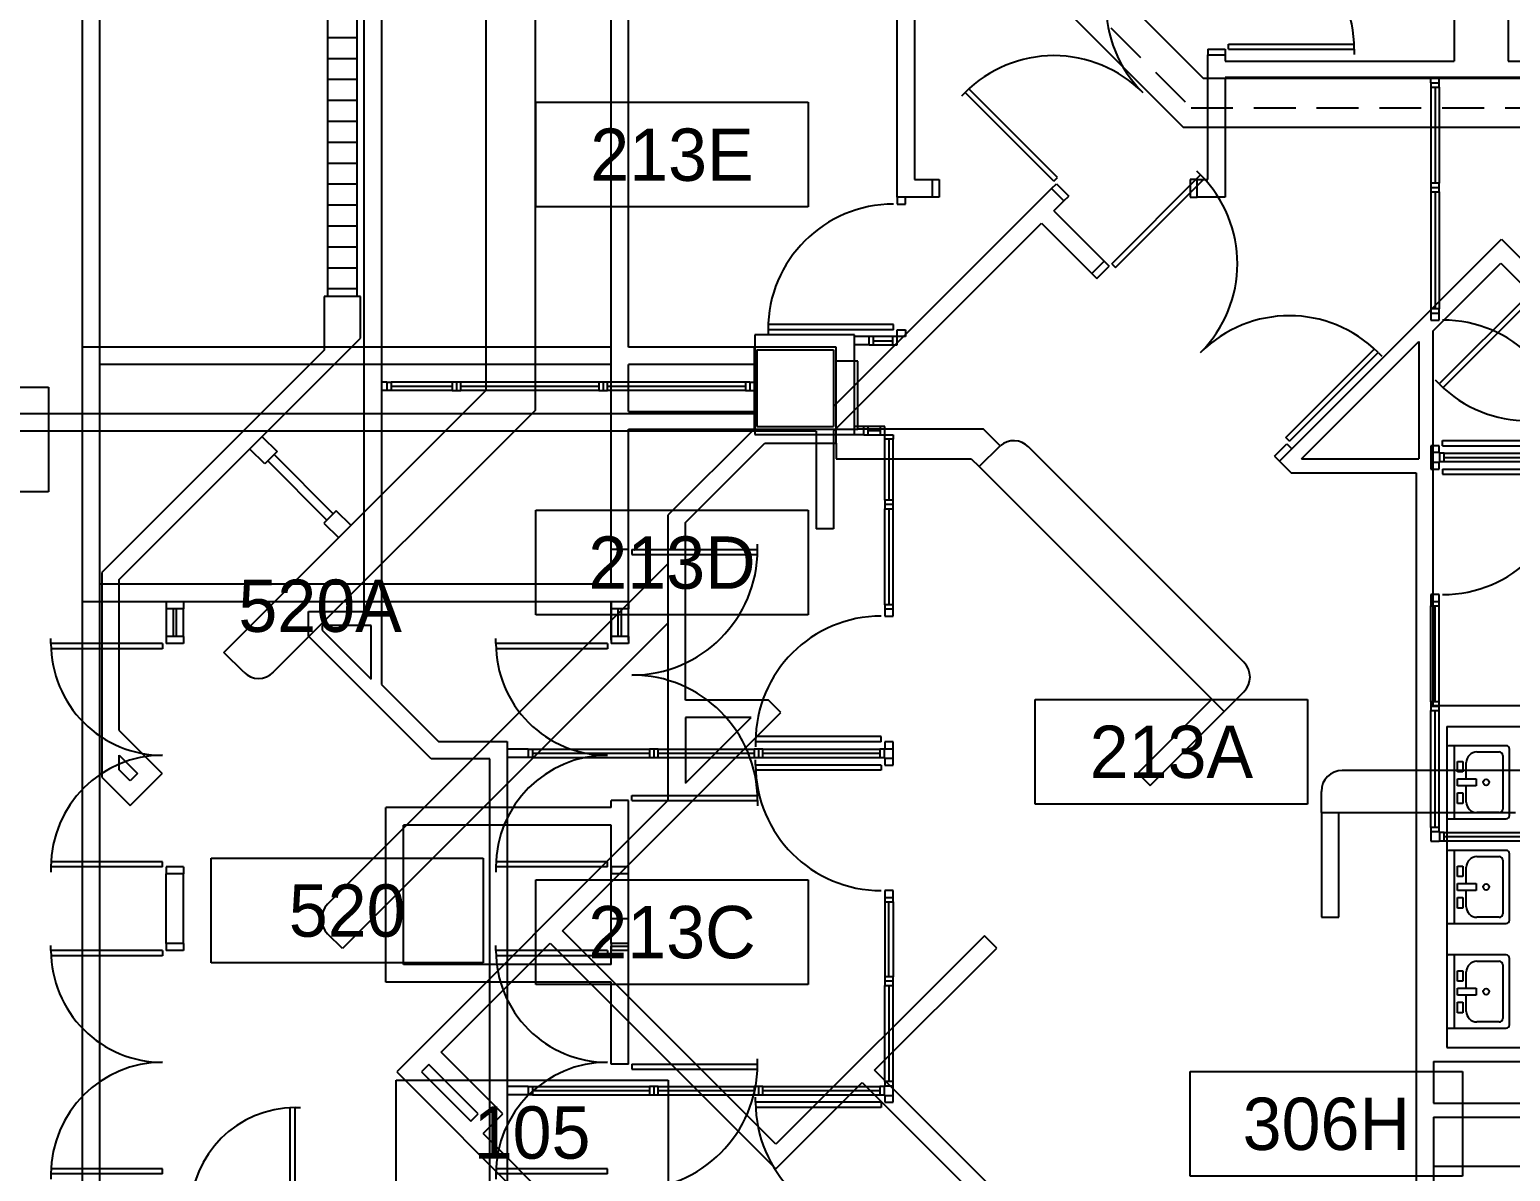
# Model space of a CAD drawing. Header units: inches. Extents: x -219 to 4035, y -10 to 4981.
# Drawn here: x 1260.6 to 1685, y 3771 to 4098.2 of the extents above; entities that cross this region are included whole.
import ezdxf
from ezdxf.enums import TextEntityAlignment as Align

# ---------------------------------------------------------------- set-up
doc = ezdxf.new("R2010")
doc.units = ezdxf.units.IN
doc.header["$LTSCALE"] = 48
doc.header["$MEASUREMENT"] = 0
doc.linetypes.add('HIDDEN', pattern=[0.375, 0.25, -0.125])
doc.layers.get('0').update_dxf_attribs({"color": 13, "linetype": 'CONTINUOUS'})
for name, color, linetype in [('F1-BLDG1', 7, 'CONTINUOUS'), ('F1-BLDG3', 161, 'CONTINUOUS'), ('F1-BLDG4', 2, 'CONTINUOUS'), ('F1-DOOR1', 3, 'CONTINUOUS'), ('F1-DOORJMB', 32, 'CONTINUOUS'), ('F1-REST2', 8, 'CONTINUOUS'), ('F1-RMNOS', 3, 'CONTINUOUS'), ('F2-BLDG1', 7, 'CONTINUOUS'), ('F2-BLDG3', 161, 'CONTINUOUS'), ('F2-DOOR1', 3, 'CONTINUOUS'), ('F2-DOORJMB', 32, 'CONTINUOUS'), ('F2-RMNOS', 3, 'CONTINUOUS'), ('F2-WINDOW1', 1, 'CONTINUOUS'), ('F2-WINDOW2', 4, 'CONTINUOUS'), ('F3-BLDG1', 7, 'CONTINUOUS'), ('F3-BLDG2', 2, 'HIDDEN'), ('F3-BLDG3', 161, 'CONTINUOUS'), ('F3-BLDG4', 2, 'CONTINUOUS'), ('F3-RMNOS', 3, 'CONTINUOUS'), ('F3-WINDOW1', 1, 'CONTINUOUS'), ('F5-BLDG1', 7, 'CONTINUOUS'), ('F5-BLDG3', 161, 'CONTINUOUS'), ('F5-DOOR1', 3, 'CONTINUOUS'), ('F5-RMNOS', 3, 'CONTINUOUS'), ('F5-WINDOW1', 1, 'CONTINUOUS'), ('F5-WINDOW2', 4, 'CONTINUOUS'), ('F6-BLDG1', 7, 'CONTINUOUS'), ('F6-BLDG3', 161, 'CONTINUOUS'), ('F6-DOOR1', 3, 'CONTINUOUS'), ('F6-RMNOS', 3, 'CONTINUOUS')]:
    doc.layers.add(name, color=color, linetype=linetype)
for name, color, linetype, plot in [('F1-COLUMN1', 8, 'CONTINUOUS', False), ('F2-COLUMN1', 8, 'CONTINUOUS', False), ('F3-COLUMN1', 8, 'CONTINUOUS', False), ('F5-COLUMN1', 8, 'CONTINUOUS', False), ('F6-COLUMN1', 8, 'CONTINUOUS', False)]:
    doc.layers.add(name, color=color, linetype=linetype, plot=plot)
doc.styles.add('ORIG-RMNOS', font='noting.shx')
doc.styles.add('RMNOS', font='noting.shx')

# ---------------------------------------------------------------- blocks, each defined once
blk = doc.blocks.new('L-34C1')
for p, q in [((-11, 11), (11, 11)), ((-11, 11), (-11, -11)), ((11, 11), (11, -11)), ((-11, -11), (11, -11))]:
    blk.add_line(p, q)
blk = doc.blocks.new('ADR-36DL')
for p, q in [((0, 37), (-1.5, 37)), ((0, 1), (0, 37)), ((1.5, 1), (1.5, 36.97)), ((70.5, 1), (70.5, 36.97)), ((72, 1), (72, 37)), ((72, 37), (73.5, 37)), ((0, 1), (1.5, 1)), ((72, 1), (70.5, 1))]:
    blk.add_line(p, q)
for centre, start, end in [((0, 1), 0, 90), ((72, 1), 90, 180)]:
    blk.add_arc(centre, 36, start, end)
blk = doc.blocks.new('ADR-30R')
for p, q in [((-1.5, 1), (-1.5, 30.96)), ((0, 31), (1.5, 31)), ((0, 1), (0, 31)), ((0, 1), (-1.5, 1))]:
    blk.add_line(p, q)
blk.add_arc((0, 1), 30, 90, 180)
blk = doc.blocks.new('ADR-32DL')
for p, q in [((0, 33), (-1.5, 33)), ((0, 1), (0, 33)), ((1.5, 1), (1.5, 32.96)), ((62.5, 1), (62.5, 32.96)), ((64, 1), (64, 33)), ((64, 33), (65.5, 33)), ((0, 1), (1.5, 1)), ((64, 1), (62.5, 1))]:
    blk.add_line(p, q)
for centre, start, end in [((0, 1), 0, 90), ((64, 1), 90, 180)]:
    blk.add_arc(centre, 32, start, end)
blk = doc.blocks.new('PLMB001')
for p, q in [((-10.5, 17), (-10.5, 0.5)), ((9.5, 18), (-9.5, 18)), ((10.5, 0.5), (10.5, 17)), ((-8.69, 8.62), (-8.69, 15.06)), ((-7.69, 16.06), (7.69, 16.06)), ((8.69, 15.06), (8.69, 8.62)), ((-5.97, 3.12), (-5.97, 4.62)), ((-5.97, 4.62), (-2.97, 4.62)), ((-0.97, 5.62), (-5.69, 5.62)), ((-2.97, 4.62), (-2.97, 3.12)), ((-0.97, 8.49), (1.03, 8.49)), ((-0.97, 3.12), (-0.97, 8.49)), ((1.03, 8.49), (1.03, 3.12)), ((5.69, 5.62), (1.03, 5.62)), ((3.03, 4.62), (6.03, 4.62)), ((3.03, 3.12), (3.03, 4.62)), ((6.03, 4.62), (6.03, 3.12)), ((-10.44, 2.12), (10.5, 2.12)), ((-10, 0), (10, 0)), ((-2.97, 3.12), (-5.97, 3.12)), ((1.03, 3.12), (-0.97, 3.12)), ((6.03, 3.12), (3.03, 3.12))]:
    blk.add_line(p, q)
blk.add_circle((0, 11.31), 0.875)
for centre, radius, start, end in [((-9.5, 17), 1, 90, 180), ((9.5, 17), 1, 0, 90), ((-7.69, 15.06), 1, 90, 180), ((7.69, 15.06), 1, 0, 90), ((-5.69, 8.62), 3, 180, 270), ((5.69, 8.62), 3, 270, 0), ((-10, 0.5), 0.5, 180, 270), ((10, 0.5), 0.5, 270, 0)]:
    blk.add_arc(centre, radius, start, end)
blk = doc.blocks.new('ADR-36R')
for p, q in [((-1.5, 1), (-1.5, 36.97)), ((0, 1), (0, 37)), ((0, 37), (1.5, 37)), ((0, 1), (-1.5, 1))]:
    blk.add_line(p, q)
blk.add_arc((0, 1), 36, 90, 180)
blk = doc.blocks.new('rmnos')
at = {"color": 11}
for p, q in [((-0.40625, 0.15625), (0.40625, 0.15625)), ((-0.40625, -0.15625), (-0.40625, 0.15625)), ((0.40625, 0.15625), (0.40625, -0.15625)), ((0.40625, -0.15625), (-0.40625, -0.15625))]:
    blk.add_line(p, q, dxfattribs=at)
at = {"color": 9, "style": 'ORIG-RMNOS'}
blk.add_attdef('ROOM', text='', height=0.15625, dxfattribs=at).set_placement((0, 0), align=Align.MIDDLE)
blk = doc.blocks.new('ADR-36L')
for p, q in [((0, 37), (-1.5, 37)), ((0, 1), (0, 37)), ((1.5, 1), (1.5, 36.97)), ((0, 1), (1.5, 1))]:
    blk.add_line(p, q)
blk.add_arc((0, 1), 36, 0, 90)
blk = doc.blocks.new('RMNOS-1')
at = {"color": 9, "style": 'RMNOS'}
blk.add_attdef('ROOM', text='', height=0.1562, dxfattribs=at).set_placement((0, 0), align=Align.MIDDLE)

msp = doc.modelspace()

# ---------------------------------------------------------------- linework, layer by layer
at = {"layer": 'F1-BLDG1'}
for p, q in [((1491, 3990.2), (1553.47, 4052.67)), ((1553.47, 4052.67), (1557, 4049.13)), ((1554.18, 4046.3), (1557, 4049.13)), ((1554.18, 4046.3), (1568.62, 4031.86)), ((1491, 3983.12), (1550.64, 4042.77)), ((1550.64, 4042.77), (1565.09, 4028.32)), ((1618.83, 3974.58), (1682.47, 4038.22)), ((1682.47, 4038.22), (1692.9, 4027.79)), ((1565.09, 4028.32), (1568.62, 4031.86)), ((1662.75, 4011.79), (1682.29, 4031.33)), ((1682.29, 4031.33), (1689.36, 4024.25)), ((1662.75, 4011.79), (1662.75, 3904.5)), ((1469, 3988.12), (1469, 4006.5)), ((1469, 4006.5), (1491, 4006.5)), ((1491, 4006.5), (1491, 3990.2)), ((1469, 3988.12), (1179, 3988.12)), ((1486, 3983.12), (1113, 3983.12)), ((1486, 3983.12), (1486, 3955.12)), ((1491, 3983.12), (1491, 3955.12)), ((1618.83, 3974.58), (1622.18, 3971.22)), ((1622.18, 3971.22), (1658, 3971.22)), ((1658, 3971.22), (1658, 3608.12)), ((1491, 3955.12), (1486, 3955.12)), ((1662.75, 3904.5), (1718, 3904.5)), ((1666.75, 3898.5), (1718, 3898.5)), ((1666.75, 3898.5), (1666.75, 3806.5)), ((1666.75, 3806.5), (1765, 3806.5)), ((1663, 3786.5), (1764, 3786.5)), ((1663, 3786.5), (1663, 3676.75))]:
    msp.add_line(p, q, dxfattribs=at)
at = {"layer": 'F1-BLDG3'}
for p, q in [((1625.12, 3975.22), (1658.75, 4008.85)), ((1658.75, 4008.85), (1658.75, 3975.22)), ((1625.12, 3975.22), (1658.75, 3975.22)), ((1663, 3802.5), (1769, 3802.5)), ((1663, 3802.5), (1663, 3790.5)), ((1663, 3790.5), (1883, 3790.5))]:
    msp.add_line(p, q, dxfattribs=at)
at = {"layer": 'F1-BLDG4'}
msp.add_line((1663, 3772.5), (1750, 3772.5), dxfattribs=at)
at = {"layer": 'F1-DOORJMB'}
for p, q in [((1553.47, 4052.67), (1554.88, 4054.08)), ((1554.88, 4054.08), (1558.42, 4050.54)), ((1557, 4049.13), (1558.42, 4050.54)), ((1568.62, 4031.86), (1570.04, 4030.44)), ((1565.09, 4028.32), (1566.5, 4026.91)), ((1566.5, 4026.91), (1570.04, 4030.44)), ((1617.41, 3975.99), (1620.95, 3979.53)), ((1620.95, 3979.53), (1622.36, 3978.12)), ((1617.41, 3975.99), (1618.83, 3974.58))]:
    msp.add_line(p, q, dxfattribs=at)
at = {"layer": 'F2-BLDG1'}
for p, q in [((1356.5, 3931.42), (1356.5, 4322.24)), ((1514.25, 4123.24), (1514.25, 4055.24)), ((1361.5, 4118.24), (1361.5, 3910.5)), ((1509.25, 4050.24), (1509.25, 4118.24)), ((1668.87, 4103.25), (1668.87, 4089.25)), ((1684.37, 4103.25), (1684.37, 4089.25)), ((1598.25, 4055.24), (1598.25, 4091)), ((1598.25, 4091), (1603.25, 4091)), ((1603.25, 4091), (1603.25, 4089.25)), ((1603.25, 4089.25), (1668.87, 4089.25)), ((1684.37, 4089.25), (2817, 4089.25)), ((1779.25, 4084.5), (1603.25, 4084.5)), ((1603.25, 4084.5), (1603.25, 4050.24)), ((1514.25, 4055.24), (1519.25, 4055.24)), ((1519.25, 4055.24), (1519.25, 4050.24)), ((1595.25, 4050.24), (1595.25, 4055.24)), ((1595.25, 4055.24), (1598.25, 4055.24)), ((1519.25, 4050.24), (1509.25, 4050.24)), ((1603.25, 4050.24), (1595.25, 4050.24)), ((1468.5, 4010.74), (1468.5, 3982.24)), ((1497, 4010.74), (1468.5, 4010.74)), ((1497, 3982.24), (1497, 4010.74)), ((1468.5, 3982.24), (1497, 3982.24)), ((1340.51, 3924.42), (1340.51, 3931.42)), ((1340.51, 3931.42), (1356.5, 3931.42)), ((1375.69, 3889.24), (1340.51, 3924.42)), ((1361.5, 3910.5), (1377.76, 3894.24)), ((1377.76, 3894.24), (1397.51, 3894.24)), ((1397.51, 3894.24), (1397.51, 3702.24)), ((1392.51, 3889.24), (1375.69, 3889.24)), ((1392.51, 3702.32), (1392.51, 3889.24))]:
    msp.add_line(p, q, dxfattribs=at)
at = {"layer": 'F2-BLDG3'}
for p, q in [((1358.51, 3927.42), (1344.51, 3927.42)), ((1344.51, 3927.42), (1344.51, 3926.07)), ((1344.51, 3926.07), (1358.51, 3912.07)), ((1358.51, 3912.07), (1358.51, 3927.42))]:
    msp.add_line(p, q, dxfattribs=at)
at = {"layer": 'F2-DOORJMB'}
for p, q in [((1598.25, 4092.62), (1603.25, 4092.62)), ((1598.25, 4092.62), (1598.25, 4091)), ((1603.25, 4092.62), (1603.25, 4091)), ((1519.25, 4055.24), (1521.25, 4055.24)), ((1521.25, 4055.24), (1521.25, 4050.24)), ((1595.25, 4055.24), (1593.25, 4055.24)), ((1593.25, 4055.24), (1593.25, 4050.24)), ((1521.25, 4050.24), (1519.25, 4050.24)), ((1593.25, 4050.24), (1595.25, 4050.24))]:
    msp.add_line(p, q, dxfattribs=at)
at = {"layer": 'F2-WINDOW1'}
for p, q in [((1662.22, 4081.74), (1662.22, 4054.24)), ((1663.41, 4081.74), (1663.41, 4054.24)), ((1664.59, 4081.74), (1664.59, 4054.24)), ((1662.22, 4051.74), (1662.22, 4018.24)), ((1663.41, 4051.74), (1663.41, 4018.24)), ((1664.59, 4051.74), (1664.59, 4018.24)), ((1508, 4010.24), (1502.5, 4010.24)), ((1502.5, 4009.05), (1508, 4009.05)), ((1502.5, 4007.86), (1508, 4007.86)), ((1381.75, 3997.18), (1364.25, 3997.18)), ((1381.75, 3995.99), (1364.25, 3995.99)), ((1381.75, 3994.8), (1364.25, 3994.8)), ((1423.75, 3997.18), (1384.25, 3997.18)), ((1423.75, 3995.99), (1384.25, 3995.99)), ((1423.75, 3994.8), (1384.25, 3994.8)), ((1465.75, 3997.18), (1426.25, 3997.18)), ((1465.75, 3995.99), (1426.25, 3995.99)), ((1465.75, 3994.8), (1426.25, 3994.8)), ((1504.44, 3984.52), (1500.94, 3984.52)), ((1500.94, 3983.33), (1504.44, 3983.33)), ((1500.94, 3982.14), (1504.44, 3982.14)), ((1505.69, 3963.39), (1505.69, 3980.89)), ((1506.88, 3980.89), (1506.88, 3963.39)), ((1508.07, 3963.39), (1508.07, 3980.89)), ((1666, 3976.83), (1699.5, 3976.83)), ((1666, 3975.64), (1699.5, 3975.64)), ((1666, 3974.46), (1699.5, 3974.46)), ((1505.69, 3933.39), (1505.69, 3960.89)), ((1506.88, 3960.89), (1506.88, 3933.39)), ((1508.07, 3933.39), (1508.07, 3960.89)), ((1662.22, 3905.55), (1662.22, 3933.05)), ((1663.41, 3905.55), (1663.41, 3933.05)), ((1664.59, 3905.55), (1664.59, 3933.05)), ((1662.22, 3869.55), (1662.22, 3903.05)), ((1663.41, 3869.55), (1663.41, 3903.05)), ((1664.59, 3869.55), (1664.59, 3903.05)), ((1404.79, 3891.99), (1438.29, 3891.99)), ((1440.79, 3891.99), (1468.29, 3891.99)), ((1470.79, 3891.99), (1504.29, 3891.99)), ((1438.29, 3890.8), (1404.79, 3890.8)), ((1404.79, 3889.61), (1438.29, 3889.61)), ((1468.29, 3890.8), (1440.79, 3890.8)), ((1440.79, 3889.61), (1468.29, 3889.61)), ((1504.29, 3890.8), (1470.79, 3890.8)), ((1470.79, 3889.61), (1504.29, 3889.61)), ((1666, 3868.14), (1699.5, 3868.14)), ((1666, 3866.96), (1699.5, 3866.96)), ((1666, 3865.77), (1699.5, 3865.77)), ((1505.69, 3848.21), (1505.69, 3826.71)), ((1506.88, 3826.71), (1506.88, 3848.21)), ((1508.07, 3848.21), (1508.07, 3826.71)), ((1505.69, 3796.71), (1505.69, 3824.21)), ((1506.88, 3824.21), (1506.88, 3796.71)), ((1508.07, 3796.71), (1508.07, 3824.21)), ((1404.79, 3795.3), (1438.29, 3795.3)), ((1438.29, 3794.11), (1404.79, 3794.11)), ((1440.79, 3795.3), (1468.29, 3795.3)), ((1468.29, 3794.11), (1440.79, 3794.11)), ((1470.79, 3795.3), (1504.29, 3795.3)), ((1504.29, 3794.11), (1470.79, 3794.11)), ((1404.79, 3792.93), (1438.29, 3792.93)), ((1440.79, 3792.93), (1468.29, 3792.93)), ((1470.79, 3792.93), (1504.29, 3792.93))]:
    msp.add_line(p, q, dxfattribs=at)
at = {"layer": 'F2-WINDOW2'}
for p, q in [((1662.22, 4082.99), (1662.22, 4084.49)), ((1662.22, 4082.99), (1662.22, 4081.74)), ((1662.22, 4082.99), (1664.59, 4082.99)), ((1664.59, 4082.99), (1664.59, 4084.49)), ((1664.59, 4081.74), (1664.59, 4082.99)), ((1662.22, 4081.74), (1664.59, 4081.74)), ((1664.59, 4054.24), (1662.22, 4054.24)), ((1662.22, 4054.24), (1662.22, 4051.74)), ((1662.22, 4052.99), (1664.59, 4052.99)), ((1664.59, 4051.74), (1664.59, 4054.24)), ((1509.25, 4050.24), (1509.25, 4048.24)), ((1511.63, 4048.24), (1511.63, 4050.24)), ((1662.22, 4051.74), (1664.59, 4051.74)), ((1509.25, 4048.24), (1511.63, 4048.24)), ((1664.59, 4018.24), (1662.22, 4018.24)), ((1662.22, 4018.24), (1662.22, 4014.99)), ((1662.22, 4016.99), (1664.59, 4016.99)), ((1662.22, 4014.99), (1664.59, 4014.99)), ((1664.59, 4014.99), (1664.59, 4018.24)), ((1509.25, 4007.86), (1509.25, 4012.24)), ((1509.25, 4012.24), (1511.63, 4012.24)), ((1511.63, 4012.24), (1511.63, 4010.24)), ((1501.25, 4010.24), (1497, 4010.24)), ((1501.25, 4007.86), (1497, 4007.86)), ((1502.5, 4010.24), (1501.25, 4010.24)), ((1501.25, 4007.86), (1501.25, 4010.24)), ((1501.25, 4007.86), (1502.5, 4007.86)), ((1502.5, 4007.86), (1502.5, 4010.24)), ((1508, 4007.86), (1508, 4010.24)), ((1511.63, 4010.24), (1508, 4010.24)), ((1508, 4007.86), (1509.25, 4007.86)), ((1363, 3997.18), (1361.5, 3997.18)), ((1363, 3994.8), (1361.5, 3994.8)), ((1363, 3997.18), (1363, 3994.8)), ((1363, 3997.18), (1364.25, 3997.18)), ((1364.25, 3994.8), (1363, 3994.8)), ((1364.25, 3997.18), (1364.25, 3994.8)), ((1384.25, 3997.18), (1381.75, 3997.18)), ((1381.75, 3997.18), (1381.75, 3994.8)), ((1381.75, 3994.8), (1384.25, 3994.8)), ((1383, 3997.18), (1383, 3994.8)), ((1384.25, 3994.8), (1384.25, 3997.18)), ((1423.75, 3997.18), (1423.75, 3994.8)), ((1426.25, 3997.18), (1423.75, 3997.18)), ((1423.75, 3994.8), (1426.25, 3994.8)), ((1425, 3997.18), (1425, 3994.8)), ((1426.25, 3994.8), (1426.25, 3997.18)), ((1467, 3997.18), (1465.75, 3997.18)), ((1465.75, 3997.18), (1465.75, 3994.8)), ((1465.75, 3994.8), (1467, 3994.8)), ((1467, 3997.18), (1467, 3994.8)), ((1467, 3997.18), (1468.5, 3997.18)), ((1467, 3994.8), (1468.5, 3994.8)), ((1499.69, 3984.52), (1497, 3984.52)), ((1497, 3982.24), (1497, 3982.14)), ((1499.69, 3982.14), (1497, 3982.14)), ((1500.94, 3984.52), (1499.69, 3984.52)), ((1499.69, 3982.14), (1499.69, 3984.52)), ((1499.69, 3982.14), (1500.94, 3982.14)), ((1500.94, 3982.14), (1500.94, 3984.52)), ((1504.44, 3982.14), (1504.44, 3984.52)), ((1505.69, 3984.52), (1504.44, 3984.52)), ((1504.44, 3982.14), (1508.07, 3982.14)), ((1505.69, 3980.89), (1505.69, 3984.52)), ((1508.07, 3980.89), (1505.69, 3980.89)), ((1508.07, 3982.14), (1508.07, 3980.89)), ((1662.22, 3978.99), (1662.22, 3972.3)), ((1664.59, 3978.99), (1662.22, 3978.99)), ((1664.59, 3976.99), (1662.22, 3976.99)), ((1664.59, 3976.83), (1664.59, 3978.99)), ((1666, 3976.83), (1664.59, 3976.83)), ((1664.75, 3974.46), (1664.75, 3976.83)), ((1666, 3974.46), (1666, 3976.83)), ((1662.22, 3974.3), (1664.59, 3974.3)), ((1662.22, 3972.3), (1664.59, 3972.3)), ((1664.59, 3972.3), (1664.59, 3974.46)), ((1664.59, 3974.46), (1666, 3974.46)), ((1505.69, 3963.39), (1505.69, 3960.89)), ((1508.07, 3963.39), (1505.69, 3963.39)), ((1508.07, 3962.14), (1505.69, 3962.14)), ((1505.69, 3960.89), (1508.07, 3960.89)), ((1508.07, 3960.89), (1508.07, 3963.39)), ((1664.59, 3936.3), (1662.22, 3936.3)), ((1662.22, 3936.3), (1662.22, 3933.05)), ((1662.22, 3934.3), (1664.59, 3934.3)), ((1664.59, 3933.05), (1664.59, 3936.3)), ((1505.69, 3933.39), (1505.69, 3930.14)), ((1508.07, 3933.39), (1505.69, 3933.39)), ((1508.07, 3932.14), (1505.69, 3932.14)), ((1505.69, 3930.14), (1508.07, 3930.14)), ((1508.07, 3930.14), (1508.07, 3933.39)), ((1662.22, 3933.05), (1664.59, 3933.05)), ((1664.59, 3905.55), (1662.22, 3905.55)), ((1662.22, 3905.55), (1662.22, 3903.05)), ((1662.22, 3904.3), (1664.59, 3904.3)), ((1664.59, 3903.05), (1664.59, 3905.55)), ((1662.22, 3903.05), (1664.59, 3903.05)), ((1403.54, 3891.99), (1397.51, 3891.99)), ((1403.54, 3891.99), (1404.79, 3891.99)), ((1403.54, 3891.99), (1403.54, 3889.61)), ((1404.79, 3891.99), (1404.79, 3889.61)), ((1438.29, 3891.99), (1438.29, 3889.61)), ((1440.79, 3891.99), (1438.29, 3891.99)), ((1439.54, 3891.99), (1439.54, 3889.61)), ((1440.79, 3889.61), (1440.79, 3891.99)), ((1468.29, 3891.99), (1468.29, 3889.61)), ((1470.79, 3891.99), (1468.29, 3891.99)), ((1469.54, 3891.99), (1469.54, 3889.61)), ((1470.79, 3889.61), (1470.79, 3891.99)), ((1504.29, 3891.99), (1504.29, 3889.61)), ((1505.69, 3891.99), (1504.29, 3891.99)), ((1505.54, 3891.99), (1505.54, 3889.61)), ((1508.07, 3894.14), (1505.69, 3894.14)), ((1505.69, 3894.14), (1505.69, 3891.99)), ((1505.69, 3892.14), (1508.07, 3892.14)), ((1508.07, 3887.46), (1508.07, 3894.14)), ((1403.54, 3889.61), (1397.51, 3889.61)), ((1404.79, 3889.61), (1403.54, 3889.61)), ((1438.29, 3889.61), (1440.79, 3889.61)), ((1468.29, 3889.61), (1470.79, 3889.61)), ((1504.29, 3889.61), (1505.69, 3889.61)), ((1505.69, 3889.61), (1505.69, 3887.46)), ((1505.69, 3889.46), (1508.07, 3889.46)), ((1505.69, 3887.46), (1508.07, 3887.46)), ((1664.59, 3869.55), (1662.22, 3869.55)), ((1662.22, 3869.55), (1662.22, 3865.61)), ((1664.59, 3868.3), (1662.22, 3868.3)), ((1664.59, 3868.14), (1664.59, 3869.55)), ((1666, 3868.14), (1664.59, 3868.14)), ((1664.75, 3865.77), (1664.75, 3868.14)), ((1666, 3865.77), (1666, 3868.14)), ((1662.22, 3865.61), (1664.59, 3865.61)), ((1664.59, 3865.77), (1666, 3865.77)), ((1664.59, 3865.77), (1664.59, 3865.61)), ((1508.07, 3851.46), (1505.69, 3851.46)), ((1505.69, 3851.46), (1505.69, 3848.21)), ((1505.69, 3849.46), (1508.07, 3849.46)), ((1508.07, 3848.21), (1508.07, 3851.46)), ((1505.69, 3848.21), (1508.07, 3848.21)), ((1505.69, 3826.71), (1505.69, 3824.21)), ((1508.07, 3826.71), (1505.69, 3826.71)), ((1508.07, 3825.46), (1505.69, 3825.46)), ((1505.69, 3824.21), (1508.07, 3824.21)), ((1508.07, 3824.21), (1508.07, 3826.71)), ((1403.54, 3795.3), (1397.51, 3795.3)), ((1403.54, 3795.3), (1404.79, 3795.3)), ((1403.54, 3795.3), (1403.54, 3792.93)), ((1404.79, 3795.3), (1404.79, 3792.93)), ((1438.29, 3795.3), (1438.29, 3792.93)), ((1440.79, 3795.3), (1438.29, 3795.3)), ((1439.54, 3795.3), (1439.54, 3792.93)), ((1440.79, 3792.93), (1440.79, 3795.3)), ((1468.29, 3795.3), (1468.29, 3792.93)), ((1470.79, 3795.3), (1468.29, 3795.3)), ((1469.54, 3795.3), (1469.54, 3792.93)), ((1470.79, 3792.93), (1470.79, 3795.3)), ((1504.29, 3795.3), (1504.29, 3792.93)), ((1505.69, 3795.3), (1504.29, 3795.3)), ((1505.54, 3795.3), (1505.54, 3792.93)), ((1508.07, 3796.71), (1505.69, 3796.71)), ((1505.69, 3796.71), (1505.69, 3795.3)), ((1505.69, 3795.46), (1508.07, 3795.46)), ((1508.07, 3790.77), (1508.07, 3796.71)), ((1403.54, 3792.93), (1397.51, 3792.93)), ((1404.79, 3792.93), (1403.54, 3792.93)), ((1438.29, 3792.93), (1440.79, 3792.93)), ((1468.29, 3792.93), (1470.79, 3792.93)), ((1504.29, 3792.93), (1505.69, 3792.93)), ((1505.69, 3792.93), (1505.69, 3790.77)), ((1505.69, 3792.77), (1508.07, 3792.77)), ((1505.69, 3790.77), (1508.07, 3790.77))]:
    msp.add_line(p, q, dxfattribs=at)
at = {"layer": 'F3-BLDG1'}
for p, q in [((1355.5, 4021.78), (1345, 4021.78)), ((1345, 4021.78), (1345, 4006.35)), ((1355.5, 4009.78), (1355.5, 4021.78)), ((1345, 4006.35), (1281.33, 3942.68)), ((1286.33, 3940.61), (1355.5, 4009.78)), ((1491.75, 4007.25), (1468.25, 4007.25)), ((1468.25, 4007.25), (1468.25, 3983.75)), ((1491.75, 4003.25), (1491.75, 4007.25)), ((1498, 4003.25), (1491.75, 4003.25)), ((1498, 3983.75), (1498, 4003.25)), ((1468.25, 3983.75), (1443.57, 3959.05)), ((1491.75, 3979.75), (1491.75, 3983.75)), ((1491.75, 3983.75), (1498, 3983.75)), ((1448.57, 3956.98), (1471.34, 3979.75)), ((1471.34, 3979.75), (1491.75, 3979.75)), ((1443.57, 3959.05), (1443.57, 3877.24)), ((1448.57, 3906.05), (1448.57, 3956.98)), ((1281.33, 3942.68), (1281.33, 3883.98)), ((1286.33, 3897.37), (1286.33, 3940.61)), ((1472.39, 3906.05), (1448.57, 3906.05)), ((1475.92, 3902.51), (1472.39, 3906.05)), ((1413.34, 3839.94), (1475.92, 3902.51)), ((1286.33, 3897.37), (1298.65, 3885.05)), ((1281.33, 3883.98), (1289.46, 3875.86)), ((1289.46, 3875.86), (1298.65, 3885.05)), ((1443.57, 3877.24), (1365.82, 3799.49)), ((1378.55, 3805.14), (1409.81, 3836.4)), ((1409.81, 3836.4), (1474.51, 3771.7)), ((1474.51, 3778.77), (1413.34, 3839.94)), ((1534.26, 3838.52), (1474.51, 3778.77)), ((1537.79, 3834.99), (1534.26, 3838.52)), ((1502.79, 3799.98), (1537.79, 3834.99)), ((1396.23, 3787.47), (1378.55, 3805.14)), ((1365.82, 3799.49), (1456.25, 3709.06)), ((1644.99, 3657.78), (1502.79, 3799.98)), ((1474.51, 3771.7), (1499.26, 3796.45)), ((1499.26, 3796.45), (1618.92, 3676.78)), ((1390.57, 3781.81), (1396.23, 3787.47)), ((1390.57, 3781.81), (1456.25, 3716.13))]:
    msp.add_line(p, q, dxfattribs=at)
at = {"layer": 'F3-BLDG2'}
for p, q in [((1545.08, 4124.22), (1593.47, 4075.83)), ((1593.47, 4075.83), (1780.25, 4075.83))]:
    msp.add_line(p, q, dxfattribs=at)
at = {"layer": 'F3-BLDG3'}
for p, q in [((1448.57, 3901.05), (1448.57, 3882.24)), ((1448.57, 3882.24), (1467.39, 3901.05)), ((1467.39, 3901.05), (1448.57, 3901.05)), ((1286.33, 3890.3), (1291.58, 3885.05)), ((1286.33, 3886.06), (1286.33, 3890.3)), ((1289.46, 3882.93), (1286.33, 3886.06)), ((1291.58, 3885.05), (1289.46, 3882.93)), ((1375.02, 3801.61), (1372.9, 3799.49)), ((1372.9, 3799.49), (1387.04, 3785.35)), ((1389.16, 3787.47), (1375.02, 3801.61)), ((1387.04, 3785.35), (1389.16, 3787.47))]:
    msp.add_line(p, q, dxfattribs=at)
at = {"layer": 'F3-BLDG4'}
for p, q in [((1405.5, 4281.02), (1405.5, 3989.07)), ((1391.5, 3994.87), (1391.5, 4275.22)), ((1551.09, 4130.23), (1596.99, 4084.33)), ((1541.19, 4120.33), (1591.2, 4070.33)), ((1596.99, 4084.33), (1780.25, 4084.33)), ((1591.2, 4070.33), (1780.25, 4070.33)), ((1316.33, 3919.7), (1391.5, 3994.87)), ((1405.5, 3989.07), (1330.47, 3914.04)), ((1327.29, 3981.57), (1331.53, 3977.33)), ((1534.02, 3983.75), (1498, 3983.75)), ((1538.78, 3978.99), (1534.02, 3983.75)), ((1328, 3973.79), (1323.75, 3978.03)), ((1331.53, 3977.33), (1328, 3973.79)), ((1330.67, 3976.47), (1347.64, 3959.5)), ((1491.75, 3979.75), (1491.75, 3975.25)), ((1532.76, 3972.99), (1538.78, 3978.99)), ((1608.62, 3916.93), (1546.9, 3978.65)), ((1328.86, 3974.65), (1345.83, 3957.68)), ((1491.75, 3975.25), (1530.5, 3975.25)), ((1530.5, 3975.25), (1532.76, 3972.99)), ((1532.76, 3972.99), (1602.96, 3902.79)), ((1348.5, 3960.36), (1344.97, 3956.82)), ((1352.75, 3956.11), (1348.5, 3960.36)), ((1344.97, 3956.82), (1349.21, 3952.58)), ((1443.57, 3945.12), (1346.03, 3847.57)), ((1443.57, 3928.15), (1350.27, 3834.84)), ((1321.98, 3914.04), (1316.33, 3919.7)), ((1599.43, 3906.32), (1578.21, 3885.11)), ((1602.96, 3902.79), (1608.62, 3908.44)), ((1581.75, 3881.57), (1602.96, 3902.79)), ((1578.21, 3885.11), (1581.75, 3881.57)), ((1691.43, 3885.88), (1636.82, 3885.88)), ((1630.82, 3873.86), (1630.82, 3879.88)), ((1630.82, 3873.86), (1686.48, 3873.86)), ((1630.82, 3873.86), (1630.82, 3843.88)), ((1635.82, 3843.88), (1635.82, 3873.86)), ((1630.82, 3843.88), (1635.82, 3843.88)), ((1350.27, 3834.84), (1346.03, 3839.09))]:
    msp.add_line(p, q, dxfattribs=at)
for centre, start, end in [((1542.66, 3974.4), 45, 130.2198), ((1326.23, 3918.28), 225, 315), ((1604.38, 3912.68), 315, 45), ((1636.82, 3879.88), 90, 180), ((1350.27, 3843.33), 135, 225)]:
    msp.add_arc(centre, 6, start, end, dxfattribs=at)
at = {"layer": 'F3-WINDOW1'}
for p, q in [((1346, 4248.31), (1346, 4021.78)), ((1354.5, 4021.78), (1354.5, 4248.31)), ((1346, 4096), (1354.5, 4096)), ((1346, 4090), (1354.5, 4090)), ((1346, 4084), (1354.5, 4084)), ((1346, 4078), (1354.5, 4078)), ((1346, 4072), (1354.5, 4072)), ((1346, 4066), (1354.5, 4066)), ((1346, 4060), (1354.5, 4060)), ((1346, 4054), (1354.5, 4054)), ((1346, 4048), (1354.5, 4048)), ((1346, 4042), (1354.5, 4042)), ((1346, 4036), (1354.5, 4036)), ((1346, 4030), (1354.5, 4030)), ((1346, 4024), (1354.5, 4024))]:
    msp.add_line(p, q, dxfattribs=at)
at = {"layer": 'F5-BLDG1'}
for p, q in [((1275.75, 3934.25), (1275.75, 4352.75)), ((1280.75, 3939.25), (1280.75, 4352.75)), ((1427.25, 3939.25), (1427.25, 4219.75)), ((1432.25, 4007.25), (1432.25, 4219.75)), ((1491.75, 4007.25), (1432.25, 4007.25)), ((1491.75, 3983.75), (1491.75, 4007.25)), ((1432.25, 3983.75), (1491.75, 3983.75)), ((1432.25, 3934.25), (1432.25, 3983.75)), ((1427.25, 3939.25), (1280.75, 3939.25)), ((1432.25, 3934.25), (1275.75, 3934.25)), ((1427.25, 3923.25), (1427.25, 3934.25)), ((1432.25, 3923.25), (1432.25, 3934.25)), ((1299.75, 3836.25), (1299.75, 3856.25)), ((1304.75, 3856.25), (1299.75, 3856.25)), ((1304.75, 3836.25), (1304.75, 3856.25)), ((1427.25, 3836.25), (1427.25, 3856.25)), ((1432.25, 3856.25), (1427.25, 3856.25)), ((1432.25, 3836.25), (1432.25, 3856.25)), ((1304.75, 3836.25), (1299.75, 3836.25)), ((1432.25, 3836.25), (1427.25, 3836.25))]:
    msp.add_line(p, q, dxfattribs=at)
at = {"layer": 'F5-BLDG3'}
for p, q in [((1432.25, 3988.75), (1432.25, 4002.25)), ((1468.25, 4002.25), (1432.25, 4002.25)), ((1468.25, 4002.25), (1468.25, 3988.75)), ((1432.25, 3988.75), (1468.25, 3988.75))]:
    msp.add_line(p, q, dxfattribs=at)
at = {"layer": 'F5-WINDOW1'}
for p, q in [((1299.75, 3932.25), (1299.75, 3924.25)), ((1301.75, 3932.25), (1301.75, 3924.25)), ((1302.75, 3924.25), (1302.75, 3932.25)), ((1304.75, 3924.25), (1304.75, 3932.25)), ((1427.25, 3932.25), (1427.25, 3924.25)), ((1429.25, 3932.25), (1429.25, 3924.25)), ((1430.25, 3924.25), (1430.25, 3932.25)), ((1432.25, 3924.25), (1432.25, 3932.25))]:
    msp.add_line(p, q, dxfattribs=at)
at = {"layer": 'F5-WINDOW2'}
for p, q in [((1299.75, 3934.25), (1299.75, 3932.25)), ((1304.75, 3934.25), (1304.75, 3932.25)), ((1427.25, 3934.25), (1427.25, 3932.25)), ((1432.25, 3934.25), (1432.25, 3932.25)), ((1304.75, 3932.25), (1299.75, 3932.25)), ((1432.25, 3932.25), (1427.25, 3932.25)), ((1304.75, 3924.25), (1299.75, 3924.25)), ((1299.75, 3924.25), (1299.75, 3922.25)), ((1304.75, 3922.25), (1299.75, 3922.25)), ((1304.75, 3924.25), (1304.75, 3922.25)), ((1432.25, 3924.25), (1427.25, 3924.25)), ((1427.25, 3924.25), (1427.25, 3922.25)), ((1432.25, 3922.25), (1427.25, 3922.25)), ((1432.25, 3924.25), (1432.25, 3922.25)), ((1304.75, 3858.25), (1299.75, 3858.25)), ((1299.75, 3858.25), (1299.75, 3856.25)), ((1304.75, 3858.25), (1304.75, 3856.25)), ((1432.25, 3858.25), (1427.25, 3858.25)), ((1427.25, 3858.25), (1427.25, 3856.25)), ((1432.25, 3856.25), (1432.25, 3858.25)), ((1299.75, 3836.25), (1299.75, 3834.25)), ((1304.75, 3834.25), (1299.75, 3834.25)), ((1304.75, 3836.25), (1304.75, 3834.25)), ((1427.25, 3836.25), (1427.25, 3834.25)), ((1432.25, 3834.25), (1427.25, 3834.25)), ((1432.25, 3834.25), (1432.25, 3836.25))]:
    msp.add_line(p, q, dxfattribs=at)
at = {"layer": 'F6-BLDG1'}
for p, q in [((1427.25, 4007.25), (1427.25, 4045.5)), ((1432.25, 4007.25), (1432.25, 4045.5)), ((1427.25, 4007.25), (1275.75, 4007.25)), ((1275.75, 3690.25), (1275.75, 4007.25)), ((1491.75, 4007.25), (1432.25, 4007.25)), ((1491.75, 3983.75), (1491.75, 4007.25)), ((1427.25, 4002.25), (1280.75, 4002.25)), ((1280.75, 3695.25), (1280.75, 4002.25)), ((1427.25, 3949.25), (1427.25, 4002.25)), ((1432.25, 3983.75), (1491.75, 3983.75)), ((1432.25, 3949.25), (1432.25, 3983.75)), ((1432.25, 3949.25), (1427.25, 3949.25)), ((1427.25, 3875.25), (1362.75, 3875.25)), ((1362.75, 3825.25), (1362.75, 3875.25)), ((1427.25, 3875.25), (1427.25, 3877.25)), ((1432.25, 3877.25), (1427.25, 3877.25)), ((1432.25, 3843.5), (1432.25, 3877.25)), ((1427.25, 3870.25), (1367.75, 3870.25)), ((1367.75, 3830.25), (1367.75, 3870.25)), ((1427.25, 3843.5), (1427.25, 3870.25)), ((1427.25, 3843.5), (1432.25, 3843.5)), ((1427.25, 3830.25), (1427.25, 3835.5)), ((1427.25, 3835.5), (1432.25, 3835.5)), ((1432.25, 3801.75), (1432.25, 3835.5)), ((1427.25, 3830.25), (1367.75, 3830.25)), ((1427.25, 3825.25), (1362.75, 3825.25)), ((1427.25, 3801.75), (1427.25, 3825.25)), ((1432.25, 3801.75), (1427.25, 3801.75))]:
    msp.add_line(p, q, dxfattribs=at)
at = {"layer": 'F6-BLDG3'}
for p, q in [((1468.25, 4002.25), (1432.25, 4002.25)), ((1432.25, 3988.75), (1432.25, 4002.25)), ((1468.25, 4002.25), (1468.25, 3988.75)), ((1432.25, 3988.75), (1468.25, 3988.75))]:
    msp.add_line(p, q, dxfattribs=at)

# ---------------------------------------------------------------- block references
at = {"layer": 'F1-COLUMN1'}
msp.add_blockref('L-34C1', (1480, 3995.5), dxfattribs=at)
at = {"layer": 'F1-DOOR1'}
for name, p, rotation in [('ADR-36DL', (1554.88, 4054.08), 44.99999999999986), ('ADR-36DL', (1570.04, 4030.44), 315), ('ADR-36R', (1690.77, 4022.84), 134.9999999999947)]:
    msp.add_blockref(name, p, dxfattribs=dict(at, rotation=rotation))
at = {"layer": 'F1-REST2', "rotation": 270}
for p in [(1666.75, 3882.5), (1666.75, 3852.5), (1666.75, 3822.5)]:
    msp.add_blockref('PLMB001', p, dxfattribs=at)
at = {"layer": 'F1-RMNOS'}
ref = msp.add_blockref('rmnos', (1404.63, 3782.12), dxfattribs=dict(at, xscale=96, yscale=96, zscale=96))
ref.add_attrib('ROOM', '105', dxfattribs={"layer": '0', "color": 9, "height": 15, "style": 'ORIG-RMNOS'}).set_placement((1404.63, 3782.12), align=Align.MIDDLE)
at = {"layer": 'F2-COLUMN1'}
msp.add_blockref('L-34C1', (1480, 3995.5), dxfattribs=at)
at = {"layer": 'F2-DOOR1'}
for name, p, rotation in [('ADR-36DL', (1603.25, 4164.62), 270), ('ADR-36L', (1509.25, 4012.24), 90), ('ADR-36R', (1664.59, 3978.99), 270), ('ADR-36L', (1664.59, 3972.3), 270), ('ADR-36L', (1505.69, 3894.14), 90), ('ADR-36R', (1505.69, 3887.46), 90), ('ADR-36R', (1505.69, 3790.77), 90)]:
    msp.add_blockref(name, p, dxfattribs=dict(at, rotation=rotation))
at = {"layer": 'F2-RMNOS'}
ref = msp.add_blockref('rmnos', (1444.72, 4062.41), dxfattribs=dict(at, xscale=96, yscale=96, zscale=96))
ref.add_attrib('ROOM', '213E', dxfattribs={"layer": '0', "color": 9, "height": 15, "style": 'ORIG-RMNOS'}).set_placement((1444.72, 4062.41), align=Align.MIDDLE)
ref = msp.add_blockref('rmnos', (1444.72, 3945.48), dxfattribs=dict(at, xscale=96, yscale=96, zscale=96))
ref.add_attrib('ROOM', '213D', dxfattribs={"layer": '0', "color": 9, "height": 15, "style": 'ORIG-RMNOS'}).set_placement((1444.72, 3945.48), align=Align.MIDDLE)
ref = msp.add_blockref('rmnos', (1587.85, 3891.25), dxfattribs=dict(at, xscale=96, yscale=96, zscale=96))
ref.add_attrib('ROOM', '213A', dxfattribs={"layer": '0', "color": 9, "height": 15, "style": 'ORIG-RMNOS'}).set_placement((1587.85, 3891.25), align=Align.MIDDLE)
ref = msp.add_blockref('rmnos', (1444.72, 3839.57), dxfattribs=dict(at, xscale=96, yscale=96, zscale=96))
ref.add_attrib('ROOM', '213C', dxfattribs={"layer": '0', "color": 9, "height": 15, "style": 'ORIG-RMNOS'}).set_placement((1444.72, 3839.57), align=Align.MIDDLE)
at = {"layer": 'F3-COLUMN1'}
msp.add_blockref('L-34C1', (1480, 3995.5), dxfattribs=at)
at = {"layer": 'F3-RMNOS'}
ref = msp.add_blockref('rmnos', (1632.25, 3784.62), dxfattribs=dict(at, xscale=96, yscale=96, zscale=96))
ref.add_attrib('ROOM', '306H', dxfattribs={"layer": '0', "color": 9, "height": 15, "style": 'ORIG-RMNOS'}).set_placement((1632.25, 3784.62), align=Align.MIDDLE)
at = {"layer": 'F5-COLUMN1'}
msp.add_blockref('L-34C1', (1480, 3995.5), dxfattribs=at)
at = {"layer": 'F5-DOOR1', "rotation": 89.99999999999999}
for p in [(1299.75, 3858.25), (1427.25, 3858.25), (1299.75, 3770.25), (1427.25, 3770.25)]:
    msp.add_blockref('ADR-32DL', p, dxfattribs=at)
at = {"layer": 'F5-DOOR1'}
msp.add_blockref('ADR-30R', (1336.75, 3758.25), dxfattribs=at)
at = {"layer": 'F5-RMNOS'}
ref = msp.add_blockref('rmnos', (1227, 3980.75), dxfattribs=dict(at, xscale=96, yscale=96, zscale=96))
ref.add_attrib('ROOM', '500', dxfattribs={"layer": '0', "color": 9, "height": 15, "style": 'ORIG-RMNOS'}).set_placement((1227, 3980.75), align=Align.MIDDLE)
ref = msp.add_blockref('rmnos', (1351.63, 3845.75), dxfattribs=dict(at, xscale=96, yscale=96, zscale=96))
ref.add_attrib('ROOM', '520', dxfattribs={"layer": '0', "color": 9, "height": 15, "style": 'ORIG-RMNOS'}).set_placement((1351.63, 3845.75), align=Align.MIDDLE)
at = {"layer": 'F6-COLUMN1'}
msp.add_blockref('L-34C1', (1480, 3995.5), dxfattribs=at)
at = {"layer": 'F6-DOOR1', "rotation": 270}
for p in [(1432.25, 3949.25), (1432.25, 3801.75)]:
    msp.add_blockref('ADR-36DL', p, dxfattribs=at)
at = {"layer": 'F6-RMNOS'}
ref = msp.add_blockref('RMNOS-1', (1343.88, 3933.12), dxfattribs=dict(at, xscale=96, yscale=96, zscale=96))
ref.add_attrib('ROOM', '520A', dxfattribs={"layer": '0', "color": 9, "height": 15, "style": 'RMNOS'}).set_placement((1343.88, 3933.12), align=Align.MIDDLE)

doc.saveas('drawing.dxf')
